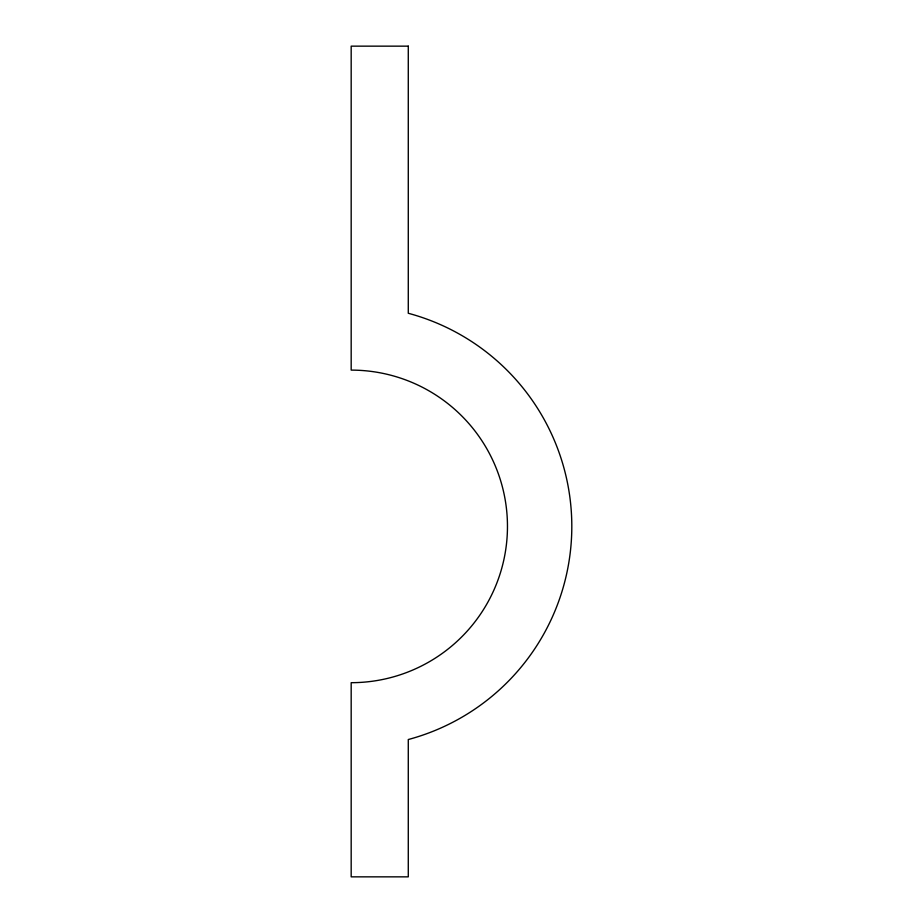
<?xml version="1.0" encoding="UTF-8"?>
<svg xmlns="http://www.w3.org/2000/svg" width="923" height="923" viewBox="0 0 923 923"><rect width="100%" height="100%" fill="white"/><g stroke="black" fill="none" stroke-linecap="round" stroke-linejoin="round"><path stroke-width="1.38" d="M408.278 46.15L351.178 46.15L351.178 370.111A156.287 156.287 0 0 1 507.465 526.398A156.287 156.287 0 0 1 351.178 682.685L351.178 876.85L408.278 876.85L408.278 739.531A220.655 220.655 0 0 0 408.278 313.266L408.278 46.15"/></g></svg>
